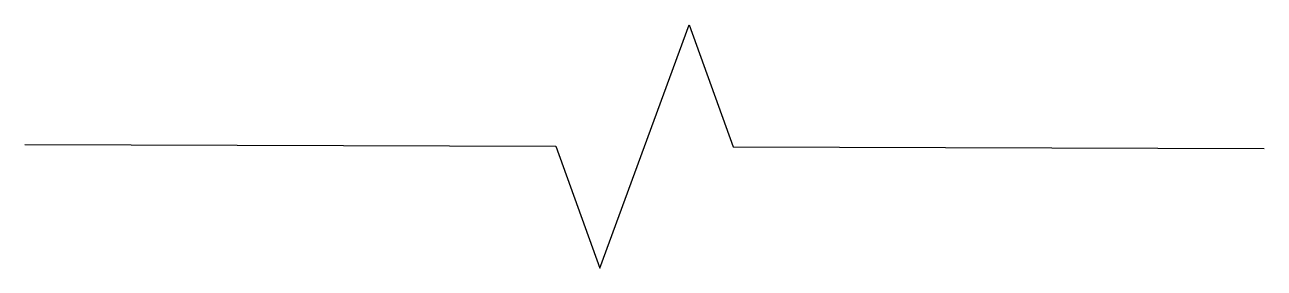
# Model space of a CAD drawing. Header units: millimetres. Extents: x 0 to 10.5, y -1 to 1.
import ezdxf

# ---------------------------------------------------------------- set-up
doc = ezdxf.new("R2010")
doc.units = ezdxf.units.MM
doc.layers.add('DES-REDE-MT', color=4, linetype='Continuous', lineweight=25)

msp = doc.modelspace()

# ---------------------------------------------------------------- linework, layer by layer
at = {"layer": 'DES-REDE-MT', "linetype": 'Continuous'}
msp.add_lwpolyline([(0, 0), (4.5, -0.015), (4.872, -1.046), (5.628, 1.012), (6, -0.019), (10.5, -0.034)], dxfattribs=at)

doc.saveas('drawing.dxf')
